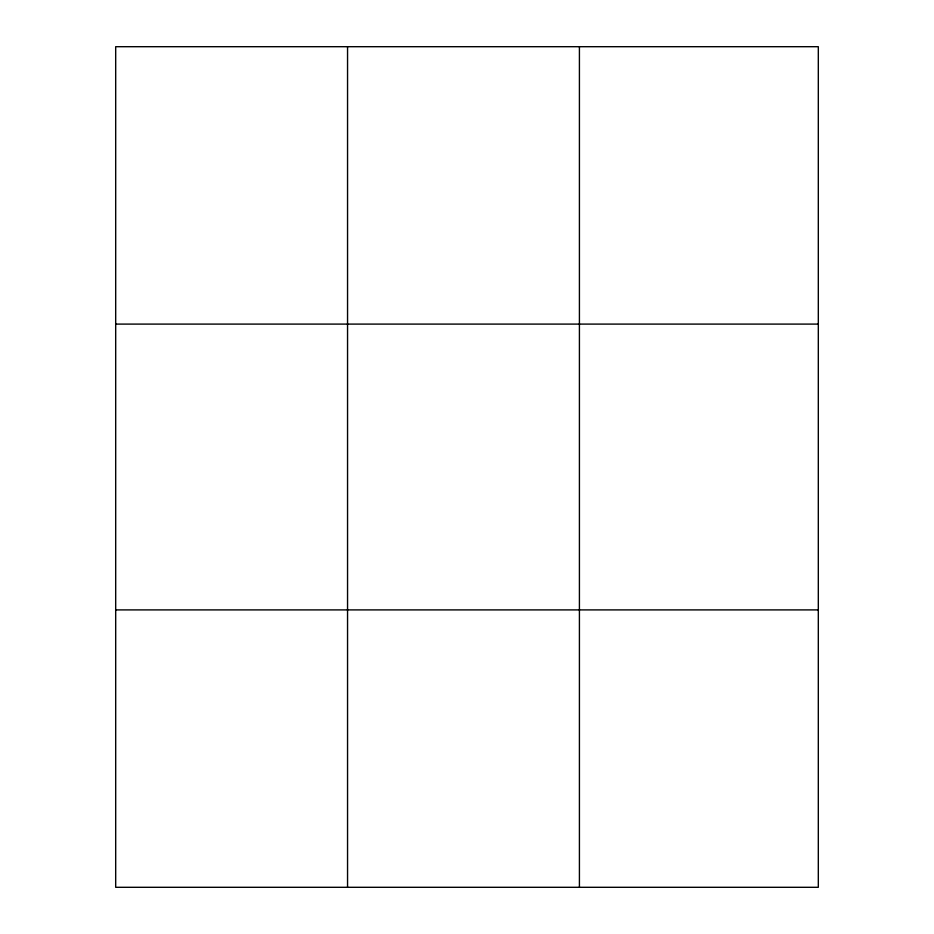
<?xml version="1.0" encoding="UTF-8"?>
<svg xmlns="http://www.w3.org/2000/svg" width="934" height="934" viewBox="0 0 934 934"><rect width="100%" height="100%" fill="white"/><g stroke="black" fill="none" stroke-linecap="round" stroke-linejoin="round"><path stroke-width="1.4" d="M347.553 46.7L347.553 887.3M579.419 46.7L579.419 887.3M818.312 324.098L818.312 46.7L115.688 46.7L115.688 887.3L818.312 887.3L818.312 324.098L115.688 324.098M115.688 609.902L818.312 609.902"/></g></svg>
